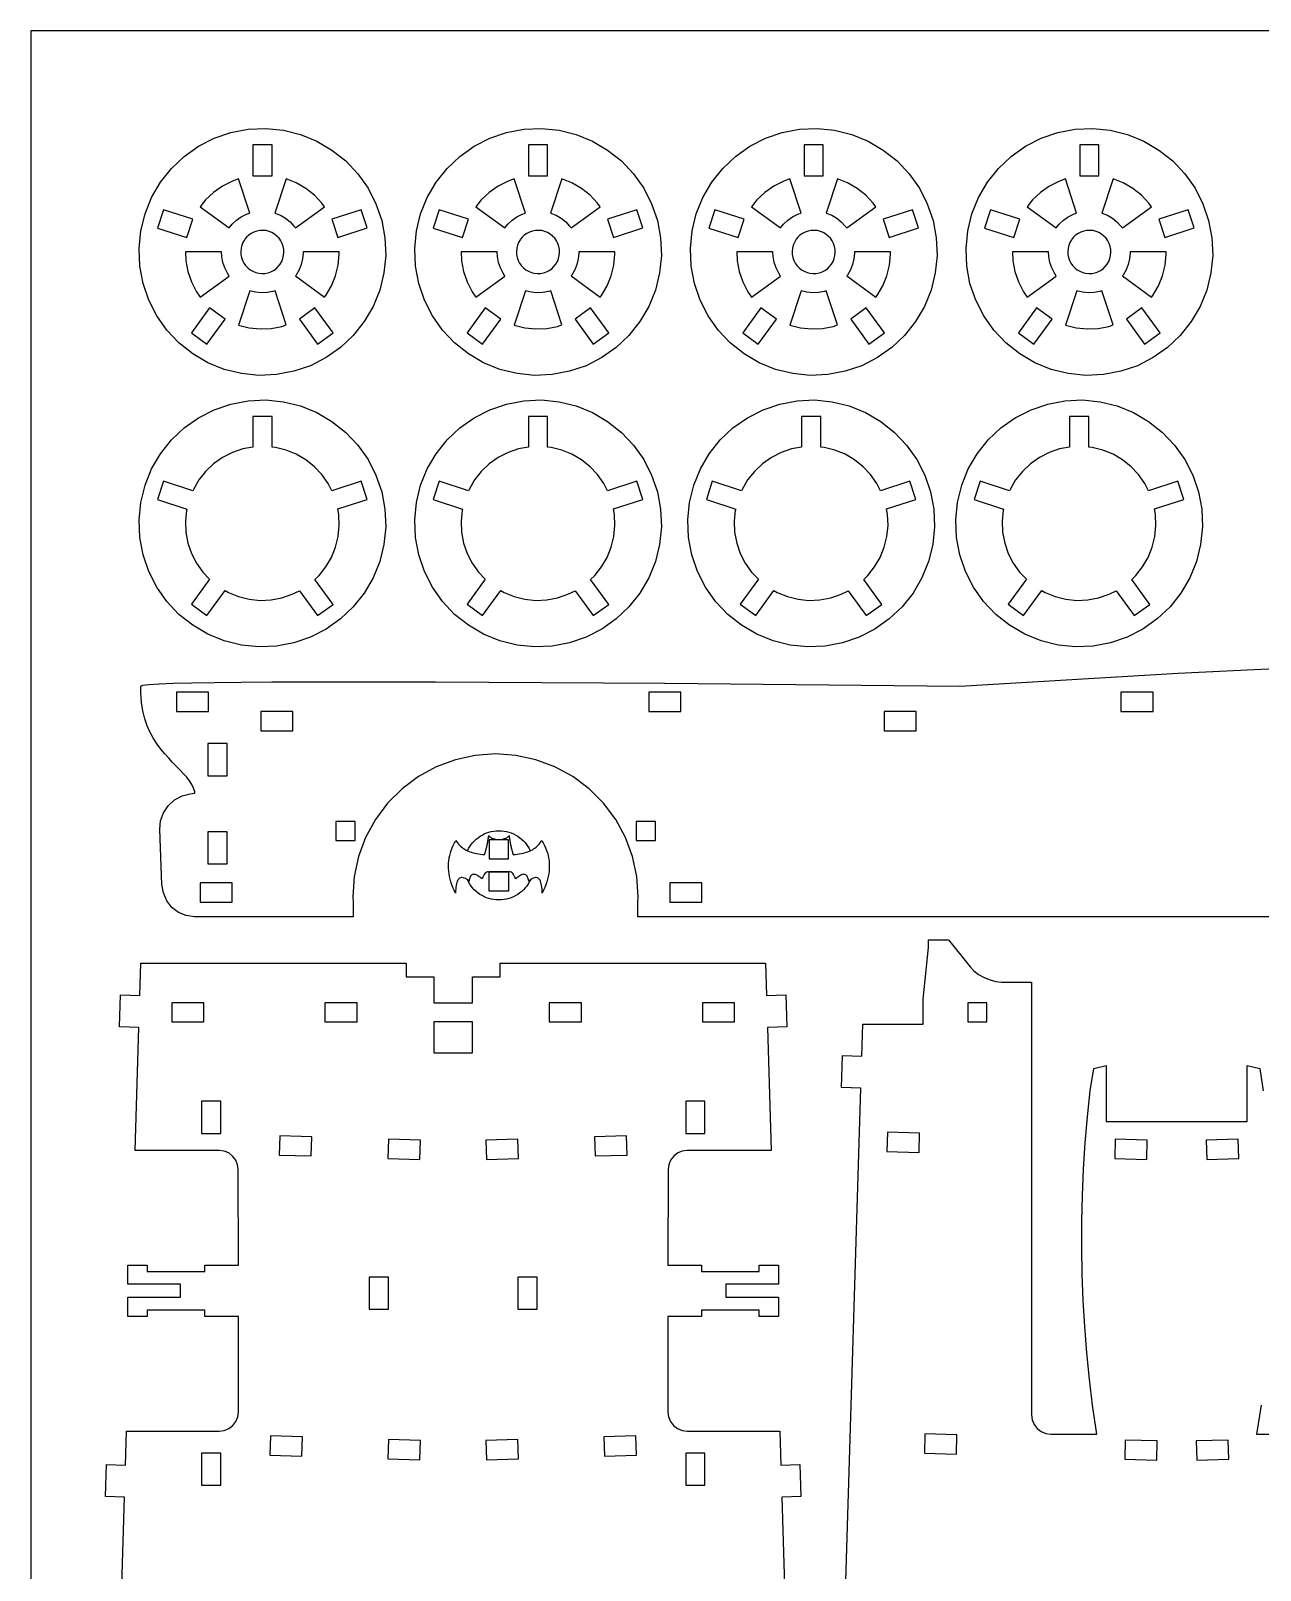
# Model space of a CAD drawing. Extents: x 0 to 730, y 0 to 480.
# Drawn here: x 0 to 191.8, y 240 to 480 of the extents above; entities that cross this region are included whole.
import ezdxf

# ---------------------------------------------------------------- set-up
doc = ezdxf.new("R2010")
doc.units = 0
doc.header["$MEASUREMENT"] = 0
for name, color, linetype in [('CUT', 62, 'CONTINUOUS'), ('ENGRAVE', 132, 'CONTINUOUS'), ('FRAME', 150, 'CONTINUOUS')]:
    doc.layers.add(name, color=color, linetype=linetype)

msp = doc.modelspace()

# ---------------------------------------------------------------- linework, layer by layer
at = {"layer": 'CUT'}
for points in [[(52.02, 434.66), (50.31, 432.51), (48.32, 430.62), (46.07, 429.04), (43.63, 427.79), (41.03, 426.91), (38.33, 426.4), (35.58, 426.28), (32.85, 426.55), (30.19, 427.21), (27.64, 428.24), (25.27, 429.63), (23.12, 431.33), (21.23, 433.33), (19.65, 435.57), (18.4, 438.02), (17.51, 440.62), (17.01, 443.32), (16.89, 446.06), (17.16, 448.79), (17.82, 451.46), (18.85, 454.01), (20.23, 456.38), (21.94, 458.53), (23.94, 460.42), (26.18, 462), (28.63, 463.25), (31.23, 464.13), (33.93, 464.64), (36.67, 464.76), (39.4, 464.49), (42.07, 463.83), (44.61, 462.8), (46.98, 461.41), (49.14, 459.71), (51.02, 457.71), (52.61, 455.47), (53.85, 453.02), (54.74, 450.42), (55.25, 447.72), (55.37, 444.98), (55.09, 442.25), (54.44, 439.58), (53.4, 437.03)], [(91.32, 430.62), (89.07, 429.04), (86.63, 427.79), (84.03, 426.91), (81.33, 426.4), (78.58, 426.28), (75.85, 426.55), (73.19, 427.21), (70.64, 428.24), (68.27, 429.63), (66.12, 431.33), (64.23, 433.33), (62.65, 435.57), (61.4, 438.02), (60.51, 440.62), (60.01, 443.32), (59.89, 446.06), (60.16, 448.79), (60.82, 451.46), (61.85, 454.01), (63.23, 456.38), (64.94, 458.53), (66.94, 460.42), (69.18, 462), (71.63, 463.25), (74.23, 464.13), (76.93, 464.64), (79.67, 464.76), (82.4, 464.49), (85.07, 463.83), (87.61, 462.8), (89.98, 461.41), (92.14, 459.71), (94.02, 457.71), (95.61, 455.47), (96.85, 453.02), (97.74, 450.42), (98.25, 447.72), (98.37, 444.98), (98.09, 442.25), (97.43, 439.58), (96.4, 437.03), (95.02, 434.66), (93.31, 432.51)], [(138.02, 434.66), (136.31, 432.51), (134.32, 430.62), (132.07, 429.04), (129.63, 427.79), (127.03, 426.91), (124.33, 426.4), (121.59, 426.28), (118.85, 426.55), (116.19, 427.21), (113.64, 428.24), (111.27, 429.63), (109.12, 431.33), (107.23, 433.33), (105.65, 435.57), (104.4, 438.02), (103.51, 440.62), (103.01, 443.32), (102.89, 446.06), (103.16, 448.79), (103.82, 451.46), (104.85, 454.01), (106.23, 456.38), (107.94, 458.53), (109.94, 460.42), (112.18, 462), (114.63, 463.25), (117.23, 464.13), (119.93, 464.64), (122.67, 464.76), (125.4, 464.49), (128.07, 463.83), (130.61, 462.8), (132.99, 461.41), (135.14, 459.71), (137.02, 457.71), (138.61, 455.47), (139.85, 453.02), (140.74, 450.42), (141.25, 447.72), (141.37, 444.98), (141.09, 442.25), (140.43, 439.58), (139.4, 437.03)], [(181.02, 434.66), (179.31, 432.51), (177.32, 430.62), (175.07, 429.04), (172.63, 427.79), (170.03, 426.91), (167.33, 426.4), (164.59, 426.28), (161.85, 426.55), (159.19, 427.21), (156.64, 428.24), (154.27, 429.63), (152.12, 431.33), (150.23, 433.33), (148.65, 435.57), (147.4, 438.02), (146.51, 440.62), (146.01, 443.32), (145.89, 446.06), (146.16, 448.79), (146.82, 451.46), (147.85, 454.01), (149.23, 456.38), (150.94, 458.53), (152.94, 460.42), (155.18, 462), (157.63, 463.25), (160.23, 464.13), (162.93, 464.64), (165.67, 464.76), (168.4, 464.49), (171.07, 463.83), (173.61, 462.8), (175.99, 461.41), (178.14, 459.71), (180.02, 457.71), (181.61, 455.47), (182.85, 453.02), (183.74, 450.42), (184.25, 447.72), (184.37, 444.98), (184.09, 442.25), (183.44, 439.58), (182.4, 437.03)], [(34.63, 462.21), (34.63, 457.4), (37.63, 457.4), (37.63, 462.21)], [(77.63, 462.21), (77.63, 457.4), (80.63, 457.4), (80.63, 462.21)], [(120.63, 462.21), (120.63, 457.4), (123.63, 457.4), (123.63, 462.21)], [(163.63, 462.21), (163.63, 457.4), (166.63, 457.4), (166.63, 462.21)], [(32.09, 450.45), (32.83, 450.98), (33.64, 451.39), (34.15, 451.58), (32.42, 456.9), (31.45, 456.57), (29.93, 455.79), (28.53, 454.81), (27.28, 453.63), (26.41, 452.57), (30.97, 449.27), (31.43, 449.83)], [(38.09, 451.58), (38.94, 451.24), (39.72, 450.78), (40.44, 450.22), (41.06, 449.56), (41.28, 449.27), (45.81, 452.56), (45.41, 453.12), (44.24, 454.37), (42.9, 455.43), (41.42, 456.29), (39.83, 456.94)], [(75.09, 450.45), (75.83, 450.98), (76.64, 451.39), (77.15, 451.58), (75.42, 456.9), (74.45, 456.57), (72.93, 455.79), (71.53, 454.81), (70.28, 453.63), (69.41, 452.57), (73.97, 449.27), (74.43, 449.83)], [(81.09, 451.58), (81.94, 451.24), (82.72, 450.78), (83.44, 450.22), (84.06, 449.56), (84.28, 449.27), (88.81, 452.56), (88.41, 453.12), (87.24, 454.37), (85.9, 455.43), (84.42, 456.29), (82.83, 456.94)], [(118.09, 450.45), (118.83, 450.98), (119.64, 451.39), (120.15, 451.58), (118.42, 456.9), (117.45, 456.57), (115.93, 455.79), (114.53, 454.81), (113.28, 453.63), (112.41, 452.57), (116.97, 449.27), (117.43, 449.83)], [(124.09, 451.58), (124.94, 451.24), (125.72, 450.78), (126.44, 450.22), (127.06, 449.56), (127.28, 449.27), (131.81, 452.56), (131.41, 453.12), (130.24, 454.37), (128.9, 455.43), (127.42, 456.29), (125.83, 456.94)], [(161.09, 450.45), (161.83, 450.98), (162.64, 451.39), (163.15, 451.58), (161.42, 456.9), (160.45, 456.57), (158.93, 455.79), (157.53, 454.81), (156.28, 453.63), (155.42, 452.57), (159.97, 449.27), (160.43, 449.83)], [(167.09, 451.58), (167.94, 451.24), (168.72, 450.78), (169.44, 450.22), (170.06, 449.56), (170.28, 449.27), (174.81, 452.56), (174.41, 453.12), (173.24, 454.37), (171.9, 455.43), (170.42, 456.29), (168.83, 456.94)], [(19.78, 449.25), (24.37, 447.76), (25.29, 450.61), (20.71, 452.1)], [(47.89, 447.77), (52.47, 449.26), (51.54, 452.11), (46.96, 450.62)], [(62.79, 449.25), (67.36, 447.76), (68.29, 450.61), (63.71, 452.1)], [(90.89, 447.77), (95.47, 449.26), (94.54, 452.11), (89.96, 450.62)], [(105.79, 449.25), (110.36, 447.76), (111.29, 450.61), (106.71, 452.1)], [(133.89, 447.77), (138.47, 449.26), (137.54, 452.11), (132.96, 450.62)], [(148.78, 449.25), (153.36, 447.76), (154.29, 450.61), (149.71, 452.1)], [(176.89, 447.77), (181.47, 449.26), (180.54, 452.11), (175.96, 450.62)], [(38.91, 443.62), (39.15, 444.04), (39.33, 444.48), (39.44, 444.95), (39.49, 445.43), (39.49, 445.52), (39.47, 445.91), (39.38, 446.38), (39.23, 446.83), (39.01, 447.26), (38.85, 447.5), (38.73, 447.65), (38.4, 448), (38.03, 448.3), (37.61, 448.54), (37.17, 448.72), (36.7, 448.84), (36.22, 448.89), (35.74, 448.87), (35.27, 448.78), (35.09, 448.72), (34.82, 448.62), (34.39, 448.4), (33.99, 448.13), (33.65, 447.8), (33.4, 447.5), (33.35, 447.42), (33.1, 447), (32.92, 446.56), (32.81, 446.09), (32.76, 445.61), (32.76, 445.52), (32.78, 445.14), (32.87, 444.66), (33.03, 444.21), (33.24, 443.78), (33.4, 443.54), (33.52, 443.39), (33.85, 443.04), (34.23, 442.74), (34.64, 442.5), (35.09, 442.32), (35.55, 442.2), (36.03, 442.15), (36.51, 442.18), (36.98, 442.26), (37.17, 442.32), (37.44, 442.42), (37.87, 442.64), (38.26, 442.91), (38.61, 443.24), (38.85, 443.54)], [(80.17, 448.72), (79.7, 448.84), (79.22, 448.89), (78.74, 448.87), (78.27, 448.78), (78.09, 448.72), (77.81, 448.62), (77.39, 448.4), (76.99, 448.13), (76.65, 447.8), (76.4, 447.5), (76.35, 447.42), (76.1, 447), (75.92, 446.56), (75.81, 446.09), (75.76, 445.61), (75.76, 445.52), (75.78, 445.14), (75.87, 444.66), (76.03, 444.21), (76.24, 443.78), (76.4, 443.54), (76.52, 443.39), (76.85, 443.04), (77.23, 442.74), (77.64, 442.5), (78.09, 442.32), (78.55, 442.2), (79.03, 442.15), (79.51, 442.18), (79.98, 442.26), (80.17, 442.32), (80.44, 442.42), (80.87, 442.64), (81.26, 442.91), (81.61, 443.24), (81.85, 443.54), (81.91, 443.62), (82.15, 444.04), (82.33, 444.48), (82.45, 444.95), (82.49, 445.43), (82.49, 445.52), (82.47, 445.91), (82.38, 446.38), (82.23, 446.83), (82.01, 447.26), (81.85, 447.5), (81.73, 447.65), (81.4, 448), (81.03, 448.3), (80.61, 448.54)], [(124.91, 443.62), (125.15, 444.04), (125.33, 444.48), (125.44, 444.95), (125.49, 445.43), (125.49, 445.52), (125.47, 445.91), (125.38, 446.38), (125.23, 446.83), (125.01, 447.26), (124.85, 447.5), (124.73, 447.65), (124.4, 448), (124.03, 448.3), (123.61, 448.54), (123.17, 448.72), (122.7, 448.84), (122.22, 448.89), (121.74, 448.87), (121.27, 448.78), (121.09, 448.72), (120.81, 448.62), (120.39, 448.4), (119.99, 448.13), (119.65, 447.8), (119.4, 447.5), (119.35, 447.42), (119.11, 447), (118.92, 446.56), (118.81, 446.09), (118.76, 445.61), (118.76, 445.52), (118.78, 445.14), (118.87, 444.66), (119.03, 444.21), (119.24, 443.78), (119.4, 443.54), (119.52, 443.39), (119.85, 443.04), (120.23, 442.74), (120.64, 442.5), (121.09, 442.32), (121.55, 442.2), (122.03, 442.15), (122.51, 442.18), (122.98, 442.26), (123.17, 442.32), (123.44, 442.42), (123.87, 442.64), (124.26, 442.91), (124.61, 443.24), (124.85, 443.54)], [(167.91, 443.62), (168.15, 444.04), (168.33, 444.48), (168.44, 444.95), (168.49, 445.43), (168.49, 445.52), (168.47, 445.91), (168.38, 446.38), (168.23, 446.83), (168.01, 447.26), (167.85, 447.5), (167.73, 447.65), (167.4, 448), (167.03, 448.3), (166.61, 448.54), (166.17, 448.72), (165.7, 448.84), (165.22, 448.89), (164.74, 448.87), (164.27, 448.78), (164.09, 448.72), (163.82, 448.62), (163.39, 448.4), (162.99, 448.13), (162.65, 447.8), (162.4, 447.5), (162.35, 447.42), (162.11, 447), (161.92, 446.56), (161.81, 446.09), (161.76, 445.61), (161.76, 445.52), (161.78, 445.14), (161.87, 444.66), (162.03, 444.21), (162.24, 443.78), (162.4, 443.54), (162.52, 443.39), (162.85, 443.04), (163.23, 442.74), (163.64, 442.5), (164.09, 442.32), (164.55, 442.2), (165.03, 442.15), (165.51, 442.18), (165.98, 442.26), (166.17, 442.32), (166.44, 442.42), (166.87, 442.64), (167.26, 442.91), (167.61, 443.24), (167.85, 443.54)], [(24.2, 444.15), (24.52, 442.46), (25.07, 440.84), (25.85, 439.32), (26.44, 438.48), (30.97, 441.77), (30.67, 442.23), (30.26, 443.04), (29.96, 443.9), (29.79, 444.79), (29.75, 445.52), (24.13, 445.52)], [(47.95, 443.48), (48.12, 445.18), (48.13, 445.52), (42.5, 445.52), (42.5, 445.34), (42.41, 444.44), (42.19, 443.55), (41.85, 442.71), (41.39, 441.92), (41.29, 441.78), (45.84, 438.47), (46.04, 438.75), (46.9, 440.23), (47.54, 441.82)], [(72.75, 445.52), (67.13, 445.52), (67.2, 444.15), (67.52, 442.46), (68.07, 440.84), (68.85, 439.32), (69.44, 438.48), (73.97, 441.77), (73.67, 442.23), (73.26, 443.04), (72.96, 443.9), (72.79, 444.79)], [(85.19, 443.55), (84.85, 442.71), (84.39, 441.92), (84.29, 441.78), (88.84, 438.47), (89.04, 438.75), (89.9, 440.23), (90.54, 441.82), (90.95, 443.48), (91.12, 445.18), (91.13, 445.52), (85.5, 445.52), (85.5, 445.34), (85.41, 444.44)], [(110.2, 444.15), (110.52, 442.46), (111.07, 440.84), (111.85, 439.32), (112.44, 438.48), (116.97, 441.77), (116.67, 442.23), (116.26, 443.04), (115.96, 443.9), (115.79, 444.79), (115.75, 445.52), (110.13, 445.52)], [(133.95, 443.48), (134.12, 445.18), (134.13, 445.52), (128.5, 445.52), (128.5, 445.34), (128.41, 444.44), (128.19, 443.55), (127.85, 442.71), (127.39, 441.92), (127.29, 441.78), (131.84, 438.47), (132.04, 438.75), (132.9, 440.23), (133.54, 441.82)], [(153.2, 444.15), (153.52, 442.46), (154.07, 440.84), (154.85, 439.32), (155.44, 438.48), (159.97, 441.77), (159.67, 442.23), (159.26, 443.04), (158.96, 443.9), (158.79, 444.79), (158.75, 445.52), (153.13, 445.52)], [(176.95, 443.48), (177.12, 445.18), (177.13, 445.52), (171.5, 445.52), (171.5, 445.34), (171.41, 444.44), (171.19, 443.55), (170.85, 442.71), (170.39, 441.92), (170.29, 441.78), (174.84, 438.47), (175.04, 438.75), (175.9, 440.23), (176.54, 441.82)], [(35.79, 433.52), (37.5, 433.6), (39.18, 433.91), (39.83, 434.14), (38.1, 439.46), (37.75, 439.36), (36.86, 439.19), (35.95, 439.15), (35.04, 439.24), (34.16, 439.46), (32.42, 434.1), (34.08, 433.69)], [(78.79, 433.52), (80.5, 433.6), (82.18, 433.91), (82.83, 434.14), (81.1, 439.46), (80.75, 439.36), (79.86, 439.19), (78.95, 439.15), (78.04, 439.24), (77.16, 439.46), (75.42, 434.1), (77.09, 433.69)], [(121.79, 433.52), (123.5, 433.6), (125.18, 433.91), (125.83, 434.14), (124.1, 439.46), (123.75, 439.36), (122.86, 439.19), (121.95, 439.15), (121.04, 439.24), (120.16, 439.46), (118.42, 434.1), (120.09, 433.69)], [(164.79, 433.52), (166.5, 433.6), (168.18, 433.91), (168.83, 434.14), (167.1, 439.46), (166.75, 439.36), (165.86, 439.19), (164.95, 439.15), (164.04, 439.24), (163.16, 439.46), (161.42, 434.1), (163.09, 433.69)], [(30.32, 435.05), (27.9, 436.82), (25.06, 432.93), (27.48, 431.16)], [(73.32, 435.05), (70.9, 436.82), (68.06, 432.93), (70.48, 431.16)], [(116.32, 435.05), (113.9, 436.82), (111.06, 432.93), (113.48, 431.16)], [(159.32, 435.05), (156.9, 436.82), (154.06, 432.93), (156.48, 431.16)], [(41.9, 435.03), (44.73, 431.14), (47.16, 432.9), (44.33, 436.79)], [(84.9, 435.03), (87.73, 431.14), (90.16, 432.9), (87.33, 436.79)], [(127.9, 435.03), (130.73, 431.14), (133.16, 432.9), (130.33, 436.79)], [(170.9, 435.03), (173.73, 431.14), (176.16, 432.9), (173.33, 436.79)], [(36.67, 422.44), (39.4, 422.17), (42.07, 421.51), (44.61, 420.48), (46.98, 419.09), (49.14, 417.39), (51.02, 415.39), (52.61, 413.15), (53.85, 410.7), (54.74, 408.1), (55.25, 405.4), (55.37, 402.66), (55.09, 399.92), (54.44, 397.26), (53.4, 394.71), (52.02, 392.34), (50.31, 390.19), (48.32, 388.3), (46.07, 386.72), (43.63, 385.47), (41.03, 384.59), (38.33, 384.08), (35.58, 383.96), (32.85, 384.23), (30.19, 384.89), (27.64, 385.92), (25.27, 387.31), (23.12, 389.01), (21.23, 391.01), (19.65, 393.25), (18.4, 395.7), (17.51, 398.3), (17.01, 401), (16.89, 403.74), (17.16, 406.47), (17.82, 409.14), (18.85, 411.69), (20.23, 414.06), (21.94, 416.21), (23.94, 418.1), (26.18, 419.68), (28.63, 420.93), (31.23, 421.81), (33.93, 422.32)], [(79.67, 422.44), (82.4, 422.17), (85.07, 421.51), (87.61, 420.48), (89.98, 419.09), (92.14, 417.39), (94.02, 415.39), (95.61, 413.15), (96.85, 410.7), (97.74, 408.1), (98.25, 405.4), (98.37, 402.66), (98.09, 399.92), (97.43, 397.26), (96.4, 394.71), (95.02, 392.34), (93.31, 390.19), (91.32, 388.3), (89.07, 386.72), (86.63, 385.47), (84.03, 384.59), (81.33, 384.08), (78.58, 383.96), (75.85, 384.23), (73.19, 384.89), (70.64, 385.92), (68.27, 387.31), (66.12, 389.01), (64.23, 391.01), (62.65, 393.25), (61.4, 395.7), (60.51, 398.3), (60.01, 401), (59.89, 403.74), (60.16, 406.47), (60.82, 409.14), (61.85, 411.69), (63.23, 414.06), (64.94, 416.21), (66.94, 418.1), (69.18, 419.68), (71.63, 420.93), (74.23, 421.81), (76.93, 422.32)], [(104.45, 411.69), (105.83, 414.06), (107.54, 416.21), (109.54, 418.1), (111.78, 419.68), (114.23, 420.93), (116.83, 421.81), (119.53, 422.32), (122.27, 422.44), (125, 422.17), (127.67, 421.51), (130.21, 420.48), (132.58, 419.09), (134.74, 417.39), (136.62, 415.39), (138.21, 413.15), (139.45, 410.7), (140.34, 408.1), (140.85, 405.4), (140.97, 402.66), (140.69, 399.92), (140.03, 397.26), (139, 394.71), (137.62, 392.34), (135.91, 390.19), (133.92, 388.3), (131.67, 386.72), (129.23, 385.47), (126.63, 384.59), (123.93, 384.08), (121.18, 383.96), (118.45, 384.23), (115.79, 384.89), (113.24, 385.92), (110.87, 387.31), (108.72, 389.01), (106.83, 391.01), (105.25, 393.25), (104, 395.7), (103.11, 398.3), (102.61, 401), (102.49, 403.74), (102.76, 406.47), (103.42, 409.14)], [(164.07, 422.44), (166.8, 422.17), (169.47, 421.51), (172.01, 420.48), (174.38, 419.09), (176.54, 417.39), (178.42, 415.39), (180.01, 413.15), (181.25, 410.7), (182.14, 408.1), (182.65, 405.4), (182.77, 402.66), (182.49, 399.92), (181.84, 397.26), (180.8, 394.71), (179.42, 392.34), (177.71, 390.19), (175.72, 388.3), (173.47, 386.72), (171.03, 385.47), (168.43, 384.59), (165.73, 384.08), (162.98, 383.96), (160.25, 384.23), (157.59, 384.89), (155.04, 385.92), (152.67, 387.31), (150.52, 389.01), (148.63, 391.01), (147.05, 393.25), (145.8, 395.7), (144.91, 398.3), (144.41, 401), (144.29, 403.74), (144.56, 406.47), (145.22, 409.14), (146.25, 411.69), (147.63, 414.06), (149.34, 416.21), (151.34, 418.1), (153.58, 419.68), (156.03, 420.93), (158.63, 421.81), (161.33, 422.32)], [(39.83, 414.61), (38.17, 415.03), (37.63, 415.08), (37.63, 419.89), (34.63, 419.89), (34.63, 415.08), (33.07, 414.8), (31.45, 414.25), (29.93, 413.47), (28.53, 412.49), (27.28, 411.31), (26.22, 409.97), (25.36, 408.49), (25.29, 408.29), (20.71, 409.78), (19.78, 406.93), (24.37, 405.44), (24.3, 405.24), (24.13, 403.54), (24.2, 401.83), (24.52, 400.14), (25.07, 398.52), (25.85, 397), (26.84, 395.6), (27.9, 394.5), (25.06, 390.61), (27.48, 388.84), (30.32, 392.73), (30.84, 392.43), (32.42, 391.78), (34.08, 391.37), (35.79, 391.2), (37.5, 391.28), (39.18, 391.59), (40.8, 392.15), (41.9, 392.71), (44.73, 388.82), (47.16, 390.58), (44.33, 394.47), (44.97, 395.09), (46.04, 396.43), (46.9, 397.91), (47.54, 399.5), (47.95, 401.16), (48.12, 402.86), (48.05, 404.57), (47.89, 405.45), (52.47, 406.94), (51.54, 409.79), (46.96, 408.3), (46.4, 409.4), (45.41, 410.8), (44.24, 412.04), (42.9, 413.11), (41.42, 413.97)], [(82.83, 414.61), (81.17, 415.03), (80.63, 415.08), (80.63, 419.89), (77.63, 419.89), (77.63, 415.08), (76.07, 414.8), (74.45, 414.25), (72.93, 413.47), (71.53, 412.49), (70.28, 411.31), (69.22, 409.97), (68.36, 408.49), (68.29, 408.29), (63.71, 409.78), (62.79, 406.93), (67.36, 405.44), (67.3, 405.24), (67.13, 403.54), (67.2, 401.83), (67.52, 400.14), (68.07, 398.52), (68.85, 397), (69.84, 395.6), (70.9, 394.5), (68.06, 390.61), (70.48, 388.84), (73.32, 392.73), (73.84, 392.43), (75.42, 391.78), (77.09, 391.37), (78.79, 391.2), (80.5, 391.28), (82.18, 391.59), (83.8, 392.15), (84.9, 392.71), (87.73, 388.82), (90.16, 390.58), (87.33, 394.47), (87.97, 395.09), (89.04, 396.43), (89.9, 397.91), (90.54, 399.5), (90.95, 401.16), (91.12, 402.86), (91.05, 404.57), (90.89, 405.45), (95.47, 406.94), (94.54, 409.79), (89.96, 408.3), (89.4, 409.4), (88.41, 410.8), (87.24, 412.04), (85.9, 413.11), (84.42, 413.97)], [(125.43, 414.61), (123.77, 415.03), (123.23, 415.08), (123.23, 419.89), (120.23, 419.89), (120.23, 415.08), (118.67, 414.8), (117.05, 414.25), (115.53, 413.47), (114.13, 412.49), (112.88, 411.31), (111.82, 409.97), (110.96, 408.49), (110.89, 408.29), (106.31, 409.78), (105.39, 406.93), (109.96, 405.44), (109.9, 405.24), (109.73, 403.54), (109.8, 401.83), (110.12, 400.14), (110.67, 398.52), (111.45, 397), (112.44, 395.6), (113.5, 394.5), (110.66, 390.61), (113.08, 388.84), (115.92, 392.73), (116.44, 392.43), (118.02, 391.78), (119.69, 391.37), (121.39, 391.2), (123.1, 391.28), (124.78, 391.59), (126.4, 392.15), (127.5, 392.71), (130.33, 388.82), (132.76, 390.58), (129.93, 394.47), (130.57, 395.09), (131.64, 396.43), (132.5, 397.91), (133.14, 399.5), (133.55, 401.16), (133.72, 402.86), (133.65, 404.57), (133.49, 405.45), (138.07, 406.94), (137.14, 409.79), (132.56, 408.3), (132, 409.4), (131.01, 410.8), (129.84, 412.04), (128.5, 413.11), (127.02, 413.97)], [(167.23, 414.61), (165.57, 415.03), (165.03, 415.08), (165.03, 419.89), (162.03, 419.89), (162.03, 415.08), (160.47, 414.8), (158.85, 414.25), (157.33, 413.47), (155.93, 412.49), (154.68, 411.31), (153.62, 409.97), (152.76, 408.49), (152.69, 408.29), (148.11, 409.78), (147.18, 406.93), (151.76, 405.44), (151.7, 405.24), (151.53, 403.54), (151.6, 401.83), (151.92, 400.14), (152.47, 398.52), (153.25, 397), (154.24, 395.6), (155.3, 394.5), (152.46, 390.61), (154.88, 388.84), (157.72, 392.73), (158.24, 392.43), (159.82, 391.78), (161.48, 391.37), (163.19, 391.2), (164.9, 391.28), (166.58, 391.59), (168.2, 392.15), (169.3, 392.71), (172.13, 388.82), (174.56, 390.58), (171.73, 394.47), (172.37, 395.09), (173.44, 396.43), (174.3, 397.91), (174.94, 399.5), (175.35, 401.16), (175.52, 402.86), (175.45, 404.57), (175.29, 405.45), (179.87, 406.94), (178.94, 409.79), (174.36, 408.3), (173.8, 409.4), (172.81, 410.8), (171.64, 412.04), (170.3, 413.11), (168.82, 413.97)], [(22.75, 376.87), (22.74, 373.87), (27.74, 373.87), (27.75, 376.87)], [(96.4, 376.87), (96.4, 373.87), (101.41, 373.87), (101.41, 376.87)], [(170.06, 373.87), (175.06, 373.87), (175.06, 376.87), (170.06, 376.87)], [(35.88, 370.87), (40.88, 370.87), (40.88, 373.87), (35.88, 373.87)], [(138.11, 373.87), (133.11, 373.87), (133.11, 370.87), (138.11, 370.87)], [(27.63, 368.87), (27.63, 363.87), (30.63, 363.87), (30.63, 368.87)], [(50.6, 356.74), (47.6, 356.74), (47.6, 353.74), (50.6, 353.74)], [(73.02, 355.29), (73.43, 355.28), (73.82, 355.23), (74.21, 355.16), (74.58, 355.06), (74.95, 354.94), (75.3, 354.79), (75.64, 354.62), (75.96, 354.42), (76.27, 354.2), (76.57, 353.97), (76.84, 353.71), (77.1, 353.43), (77.34, 353.14), (77.55, 352.83), (77.75, 352.51), (77.92, 352.17), (78.02, 352.21), (78.24, 352.33), (78.44, 352.45), (78.64, 352.58), (78.83, 352.72), (79, 352.87), (79.16, 353.03), (79.32, 353.2), (79.46, 353.38), (79.59, 353.57), (79.71, 353.77), (79.93, 353.39), (80.13, 353.01), (80.31, 352.62), (80.46, 352.23), (80.59, 351.84), (80.69, 351.44), (80.78, 351.04), (80.84, 350.64), (80.87, 350.23), (80.89, 349.83), (80.88, 349.41), (80.85, 349), (80.79, 348.58), (80.72, 348.16), (80.62, 347.73), (80.5, 347.3), (80.35, 346.87), (80.18, 346.44), (79.99, 346), (79.78, 345.56), (79.77, 345.9), (79.76, 346.22), (79.73, 346.51), (79.69, 346.77), (79.64, 347.01), (79.59, 347.22), (79.52, 347.41), (79.44, 347.57), (79.35, 347.7), (79.25, 347.81), (79.14, 347.89), (79.02, 347.95), (78.89, 347.97), (78.74, 347.98), (78.59, 347.95), (78.43, 347.9), (78.25, 347.83), (77.94, 347.65), (77.77, 347.31), (77.58, 346.98), (77.36, 346.67), (77.12, 346.37), (76.86, 346.09), (76.59, 345.83), (76.29, 345.59), (75.98, 345.37), (75.66, 345.17), (75.32, 345), (74.96, 344.84), (74.59, 344.72), (74.21, 344.62), (73.83, 344.55), (73.43, 344.5), (73.23, 344.49), (73.02, 344.49), (72.62, 344.5), (72.22, 344.55), (71.83, 344.62), (71.45, 344.72), (71.08, 344.84), (70.73, 345), (70.39, 345.17), (70.06, 345.37), (69.75, 345.59), (69.46, 345.83), (69.18, 346.09), (68.92, 346.37), (68.68, 346.67), (68.47, 346.98), (68.27, 347.31), (68.1, 347.65), (67.79, 347.83), (67.62, 347.9), (67.45, 347.95), (67.3, 347.98), (67.16, 347.97), (67.03, 347.95), (66.9, 347.89), (66.79, 347.81), (66.69, 347.7), (66.61, 347.57), (66.53, 347.41), (66.46, 347.22), (66.4, 347.01), (66.35, 346.77), (66.32, 346.51), (66.29, 346.22), (66.27, 345.9), (66.27, 345.56), (66.05, 346), (65.86, 346.44), (65.69, 346.87), (65.55, 347.3), (65.43, 347.73), (65.33, 348.16), (65.25, 348.58), (65.2, 349), (65.16, 349.41), (65.16, 349.83), (65.17, 350.23), (65.21, 350.64), (65.27, 351.04), (65.35, 351.44), (65.46, 351.84), (65.59, 352.23), (65.74, 352.62), (65.91, 353.01), (66.11, 353.39), (66.33, 353.77), (66.45, 353.57), (66.58, 353.38), (66.73, 353.2), (66.88, 353.03), (67.04, 352.87), (67.22, 352.72), (67.4, 352.58), (67.6, 352.45), (67.81, 352.33), (68.03, 352.21), (68.12, 352.17), (68.29, 352.51), (68.49, 352.83), (68.71, 353.14), (68.95, 353.43), (69.2, 353.71), (69.48, 353.97), (69.77, 354.2), (70.08, 354.42), (70.41, 354.62), (70.74, 354.79), (71.1, 354.94), (71.46, 355.06), (71.84, 355.16), (72.22, 355.23), (72.62, 355.28)], [(97.45, 356.74), (94.45, 356.74), (94.45, 353.74), (97.45, 353.74)], [(30.63, 355.14), (27.63, 355.14), (27.63, 350.14), (30.63, 350.14)], [(71.52, 353.89), (71.52, 353.89), (71.52, 350.89), (74.52, 350.89), (74.52, 353.89), (74.52, 353.89)], [(71.52, 348.89), (74.52, 348.89), (74.52, 348.79), (74.52, 345.89), (71.52, 345.89), (71.52, 348.79)], [(26.4, 347.14), (26.4, 344.14), (31.41, 344.14), (31.41, 347.14)], [(99.67, 344.14), (104.67, 344.14), (104.67, 347.14), (99.67, 347.14)], [(26.99, 328.48), (21.99, 328.48), (21.99, 325.48), (26.99, 325.48)], [(50.89, 328.48), (45.89, 328.48), (45.89, 325.48), (50.89, 325.48)], [(80.89, 325.48), (85.89, 325.48), (85.89, 328.48), (80.89, 328.48)], [(104.79, 328.48), (104.79, 325.48), (109.79, 325.48), (109.79, 328.48)], [(149.16, 328.48), (146.16, 328.48), (146.16, 325.48), (149.16, 325.48)], [(62.89, 320.65), (68.89, 320.65), (68.89, 325.48), (62.89, 325.48)], [(26.63, 313.11), (26.63, 308.11), (29.63, 308.11), (29.63, 313.11)], [(105.16, 313.11), (102.16, 313.11), (102.16, 308.11), (105.16, 308.11)], [(38.74, 304.73), (43.74, 304.58), (43.83, 307.57), (38.84, 307.73)], [(55.7, 304.2), (60.7, 304.05), (60.79, 307.05), (55.79, 307.2)], [(76.08, 304.2), (75.99, 307.2), (70.99, 307.05), (71.08, 304.05)], [(92.94, 307.73), (87.95, 307.57), (88.04, 304.58), (93.04, 304.73)], [(138.65, 308.14), (133.65, 308.29), (133.56, 305.29), (138.56, 305.14)], [(169.08, 304.19), (174.08, 304.03), (174.17, 307.03), (169.17, 307.19)], [(183.36, 307.03), (183.45, 304.03), (188.45, 304.19), (188.36, 307.19)], [(52.8, 285.68), (52.8, 280.68), (55.79, 280.68), (55.79, 285.68)], [(78.99, 285.68), (75.99, 285.68), (75.99, 280.68), (78.99, 280.68)], [(37.29, 257.93), (42.28, 257.78), (42.38, 260.77), (37.38, 260.93)], [(55.7, 257.37), (60.7, 257.22), (60.79, 260.22), (55.79, 260.37)], [(76.08, 257.37), (75.99, 260.37), (70.99, 260.22), (71.08, 257.22)], [(94.49, 257.93), (94.4, 260.93), (89.41, 260.77), (89.5, 257.78)], [(144.38, 258.1), (144.47, 261.1), (139.48, 261.25), (139.39, 258.25)], [(170.73, 260.3), (170.64, 257.31), (175.63, 257.15), (175.72, 260.15)], [(181.9, 257.15), (186.9, 257.31), (186.8, 260.3), (181.81, 260.15)], [(26.63, 258.25), (26.63, 253.25), (29.63, 253.25), (29.63, 258.25)], [(102.16, 258.25), (102.16, 253.25), (105.16, 253.25), (105.16, 258.25)]]:
    msp.add_lwpolyline(points, close=True, dxfattribs=at)
for points in [[(228.85, 341.88), (94.71, 341.88), (94.71, 344.14), (94.77, 345), (94.55, 348.17), (93.87, 351.27), (92.76, 354.25), (91.24, 357.03), (89.33, 359.57), (87.09, 361.82), (84.54, 363.72), (81.75, 365.24), (78.78, 366.35), (75.67, 367.03), (72.5, 367.26), (69.33, 367.03), (66.23, 366.35), (63.25, 365.24), (60.46, 363.72), (57.92, 361.82), (55.67, 359.57), (53.76, 357.03), (52.24, 354.25), (51.13, 351.27), (50.46, 348.17), (50.23, 345), (50.29, 344.14), (50.29, 341.88), (25.56, 341.88), (24.26, 342.05), (23.06, 342.55), (22.02, 343.34), (21.23, 344.38), (20.73, 345.58), (20.45, 346.88), (20.12, 355.49), (20.24, 356.81), (20.69, 358.07), (21.44, 359.19), (22.43, 360.1), (23.61, 360.73), (24.89, 361.04), (25.59, 361.12), (25.57, 361.34), (25.39, 361.94), (25.12, 362.52), (24.76, 363.08), (24.34, 363.63), (23.85, 364.18), (23.31, 364.75), (22.13, 365.93), (21.52, 366.58), (20.9, 367.26), (20.29, 368), (19.71, 368.79), (19.15, 369.66), (18.64, 370.6), (18.18, 371.63), (17.8, 372.75), (17.49, 373.97), (17.27, 375.3), (17.16, 376.76), (17.16, 377.85), (17.48, 377.97), (18.44, 378.08), (20.04, 378.18), (22.28, 378.27), (25.15, 378.34), (28.67, 378.4), (32.82, 378.44), (37.61, 378.48), (43.04, 378.5), (49.11, 378.5), (55.81, 378.5), (63.16, 378.48), (79.76, 378.4), (98.92, 378.27), (144.9, 377.85), (178.98, 379.87), (335.35, 387.41)], [(126.68, 222.96), (129.47, 315.15), (126.47, 315.24), (126.62, 320.24), (129.62, 320.14), (129.77, 325.14), (139.21, 325.14), (139.21, 329.02), (140.02, 337.08), (140.02, 338.27), (143.14, 338.27), (146.53, 334.05), (147.11, 333.44), (147.86, 332.87), (148.73, 332.39), (149.65, 332.02), (150.56, 331.78), (151.4, 331.7), (156.1, 331.7), (156.1, 264.2), (156.2, 263.43), (156.5, 262.7), (156.98, 262.08), (157.6, 261.6), (158.32, 261.31), (159.1, 261.2), (166.32, 261.2), (165.62, 265.75), (165.13, 269.81), (164.73, 273.89), (164.41, 277.97), (164.17, 282.06), (164.02, 286.15), (163.94, 290.24), (163.96, 294.34), (164.05, 298.43), (164.23, 302.52), (164.5, 306.61), (164.84, 310.69), (165.27, 314.76), (165.82, 318.22), (167.76, 318.7), (167.76, 309.94), (189.77, 309.94), (189.77, 318.7), (191.71, 318.22), (192.26, 314.76)], [(11.19, 137.45), (14.64, 251.38), (11.64, 251.47), (11.79, 256.47), (14.79, 256.38), (14.95, 261.68), (29.39, 261.68), (30.17, 261.78), (30.89, 262.08), (31.51, 262.56), (31.99, 263.18), (32.29, 263.91), (32.39, 264.68), (32.38, 279.56), (27.15, 279.56), (27.15, 280.56), (18.15, 280.56), (18.15, 279.56), (15.15, 279.56), (15.15, 282.56), (23.36, 282.56), (23.36, 284.57), (15.15, 284.57), (15.15, 287.57), (18.15, 287.57), (18.15, 286.56), (27.15, 286.56), (27.15, 287.57), (32.38, 287.57), (32.37, 302.45), (32.27, 303.22), (31.97, 303.95), (31.49, 304.57), (30.87, 305.05), (30.15, 305.35), (29.37, 305.45), (16.28, 305.45), (16.86, 324.62), (13.86, 324.71), (14.01, 329.71), (17.01, 329.62), (17.16, 334.62), (58.56, 334.62), (58.56, 332.5), (62.89, 332.5), (62.89, 328.48), (68.89, 328.48), (68.89, 332.5), (73.22, 332.5), (73.22, 334.62), (114.62, 334.62), (114.77, 329.62), (117.77, 329.71), (117.92, 324.71), (114.92, 324.62), (115.5, 305.45), (102.41, 305.45), (101.63, 305.35), (100.91, 305.05), (100.29, 304.57), (99.81, 303.95), (99.51, 303.22), (99.41, 302.45), (99.4, 287.57), (104.63, 287.57), (104.63, 286.56), (113.63, 286.56), (113.63, 287.57), (116.63, 287.57), (116.63, 284.57), (108.42, 284.57), (108.42, 282.56), (116.63, 282.56), (116.63, 279.56), (113.63, 279.56), (113.63, 280.56), (104.63, 280.56), (104.63, 279.56), (99.4, 279.56), (99.39, 264.68), (99.49, 263.91), (99.79, 263.18), (100.27, 262.56), (100.89, 262.08), (101.61, 261.78), (102.39, 261.68), (116.83, 261.68), (116.99, 256.38), (119.99, 256.47), (120.14, 251.47), (117.14, 251.38), (120.6, 137.45)], [(191.92, 265.75), (191.21, 261.2), (198.43, 261.2)]]:
    msp.add_lwpolyline(points, dxfattribs=at)
at = {"layer": 'ENGRAVE'}
msp.add_lwpolyline([(78.25, 347.83), (77.93, 347.65), (77.88, 347.6), (77.67, 347.44), (77.64, 347.62), (77.6, 347.79), (77.56, 347.94), (77.51, 348.07), (77.45, 348.18), (77.38, 348.28), (77.3, 348.36), (77.22, 348.42), (77.13, 348.46), (77.03, 348.48), (76.93, 348.49), (76.82, 348.48), (76.7, 348.45), (76.57, 348.41), (76.43, 348.34), (76.29, 348.26), (76.14, 348.17), (75.98, 348.05), (75.82, 347.92), (75.64, 347.77), (75.53, 348.04), (75.42, 348.27), (75.31, 348.46), (75.19, 348.62), (75.07, 348.74), (74.95, 348.82), (74.83, 348.86), (74.7, 348.86), (74.57, 348.82), (74.52, 348.79), (74.52, 348.89), (71.52, 348.89), (71.52, 348.79), (71.47, 348.82), (71.34, 348.86), (71.22, 348.86), (71.09, 348.82), (70.97, 348.74), (70.85, 348.62), (70.74, 348.46), (70.62, 348.27), (70.51, 348.04), (70.4, 347.77), (70.23, 347.92), (70.06, 348.05), (69.9, 348.17), (69.75, 348.26), (69.61, 348.34), (69.48, 348.41), (69.35, 348.45), (69.23, 348.48), (69.12, 348.49), (69.01, 348.48), (68.91, 348.46), (68.82, 348.42), (68.74, 348.36), (68.66, 348.28), (68.6, 348.18), (68.54, 348.07), (68.48, 347.94), (68.44, 347.79), (68.4, 347.62), (68.37, 347.44), (68.17, 347.6), (68.11, 347.65), (67.79, 347.83), (67.62, 347.9), (67.45, 347.95), (67.3, 347.98), (67.16, 347.97), (67.03, 347.95), (66.9, 347.89), (66.79, 347.81), (66.69, 347.7), (66.61, 347.57), (66.53, 347.41), (66.46, 347.22), (66.4, 347.01), (66.35, 346.77), (66.32, 346.51), (66.29, 346.22), (66.27, 345.9), (66.27, 345.56), (66.05, 346), (65.86, 346.44), (65.69, 346.87), (65.55, 347.3), (65.43, 347.73), (65.33, 348.16), (65.25, 348.58), (65.2, 349), (65.16, 349.41), (65.16, 349.83), (65.17, 350.23), (65.21, 350.64), (65.27, 351.04), (65.35, 351.44), (65.46, 351.84), (65.59, 352.23), (65.74, 352.62), (65.91, 353.01), (66.11, 353.39), (66.33, 353.77), (66.45, 353.57), (66.58, 353.38), (66.73, 353.2), (66.88, 353.03), (67.04, 352.87), (67.22, 352.72), (67.4, 352.58), (67.6, 352.45), (67.81, 352.33), (68.03, 352.21), (68.13, 352.17), (68.25, 352.11), (68.49, 352.01), (68.74, 351.93), (69.01, 351.85), (69.28, 351.78), (69.56, 351.72), (69.86, 351.67), (70.16, 351.63), (70.48, 351.6), (70.8, 351.58), (70.84, 351.71), (70.88, 351.83), (70.92, 351.96), (70.95, 352.09), (70.99, 352.22), (71.02, 352.36), (71.06, 352.49), (71.09, 352.63), (71.13, 352.78), (71.16, 352.92), (71.19, 353.07), (71.22, 353.22), (71.25, 353.37), (71.28, 353.53), (71.31, 353.69), (71.33, 353.85), (71.36, 354.01), (71.39, 354.18), (71.41, 354.35), (71.44, 354.52), (71.48, 354.46), (71.53, 354.41), (71.58, 354.36), (71.64, 354.31), (71.69, 354.27), (71.76, 354.23), (71.82, 354.19), (71.89, 354.15), (71.97, 354.11), (72.04, 354.08), (72.13, 354.05), (72.21, 354.02), (72.3, 354), (72.39, 353.98), (72.49, 353.96), (71.52, 353.89), (71.52, 350.89), (74.52, 350.89), (74.52, 353.89), (73.94, 353.91), (73.56, 353.96), (73.65, 353.98), (73.74, 354), (73.83, 354.02), (73.92, 354.05), (74, 354.08), (74.08, 354.11), (74.15, 354.15), (74.22, 354.19), (74.29, 354.23), (74.35, 354.27), (74.41, 354.31), (74.46, 354.36), (74.51, 354.41), (74.56, 354.46), (74.61, 354.52), (74.63, 354.35), (74.66, 354.18), (74.68, 354.01), (74.71, 353.85), (74.74, 353.69), (74.76, 353.53), (74.79, 353.37), (74.82, 353.22), (74.85, 353.07), (74.89, 352.92), (74.92, 352.78), (74.95, 352.63), (74.98, 352.49), (75.02, 352.36), (75.05, 352.22), (75.09, 352.09), (75.13, 351.96), (75.16, 351.83), (75.2, 351.71), (75.24, 351.58), (75.57, 351.6), (75.88, 351.63), (76.19, 351.67), (76.48, 351.72), (76.77, 351.78), (77.04, 351.85), (77.3, 351.93), (77.55, 352.01), (77.79, 352.11), (77.92, 352.17), (78.02, 352.21), (78.24, 352.33), (78.44, 352.45), (78.64, 352.58), (78.83, 352.72), (79, 352.87), (79.16, 353.03), (79.32, 353.2), (79.46, 353.38), (79.59, 353.57), (79.71, 353.77), (79.93, 353.39), (80.13, 353.01), (80.31, 352.62), (80.46, 352.23), (80.59, 351.84), (80.69, 351.44), (80.78, 351.04), (80.84, 350.64), (80.87, 350.23), (80.89, 349.83), (80.88, 349.41), (80.85, 349), (80.79, 348.58), (80.72, 348.16), (80.62, 347.73), (80.5, 347.3), (80.35, 346.87), (80.18, 346.44), (79.99, 346), (79.78, 345.56), (79.77, 345.9), (79.76, 346.22), (79.73, 346.51), (79.69, 346.77), (79.64, 347.01), (79.59, 347.22), (79.52, 347.41), (79.44, 347.57), (79.35, 347.7), (79.25, 347.81), (79.14, 347.89), (79.02, 347.95), (78.89, 347.97), (78.74, 347.98), (78.59, 347.95), (78.43, 347.9)], close=True, dxfattribs=at)
at = {"layer": 'FRAME'}
msp.add_lwpolyline([(0, 0), (730, 0), (730, 480), (0, 480)], close=True, dxfattribs=at)

doc.saveas('drawing.dxf')
